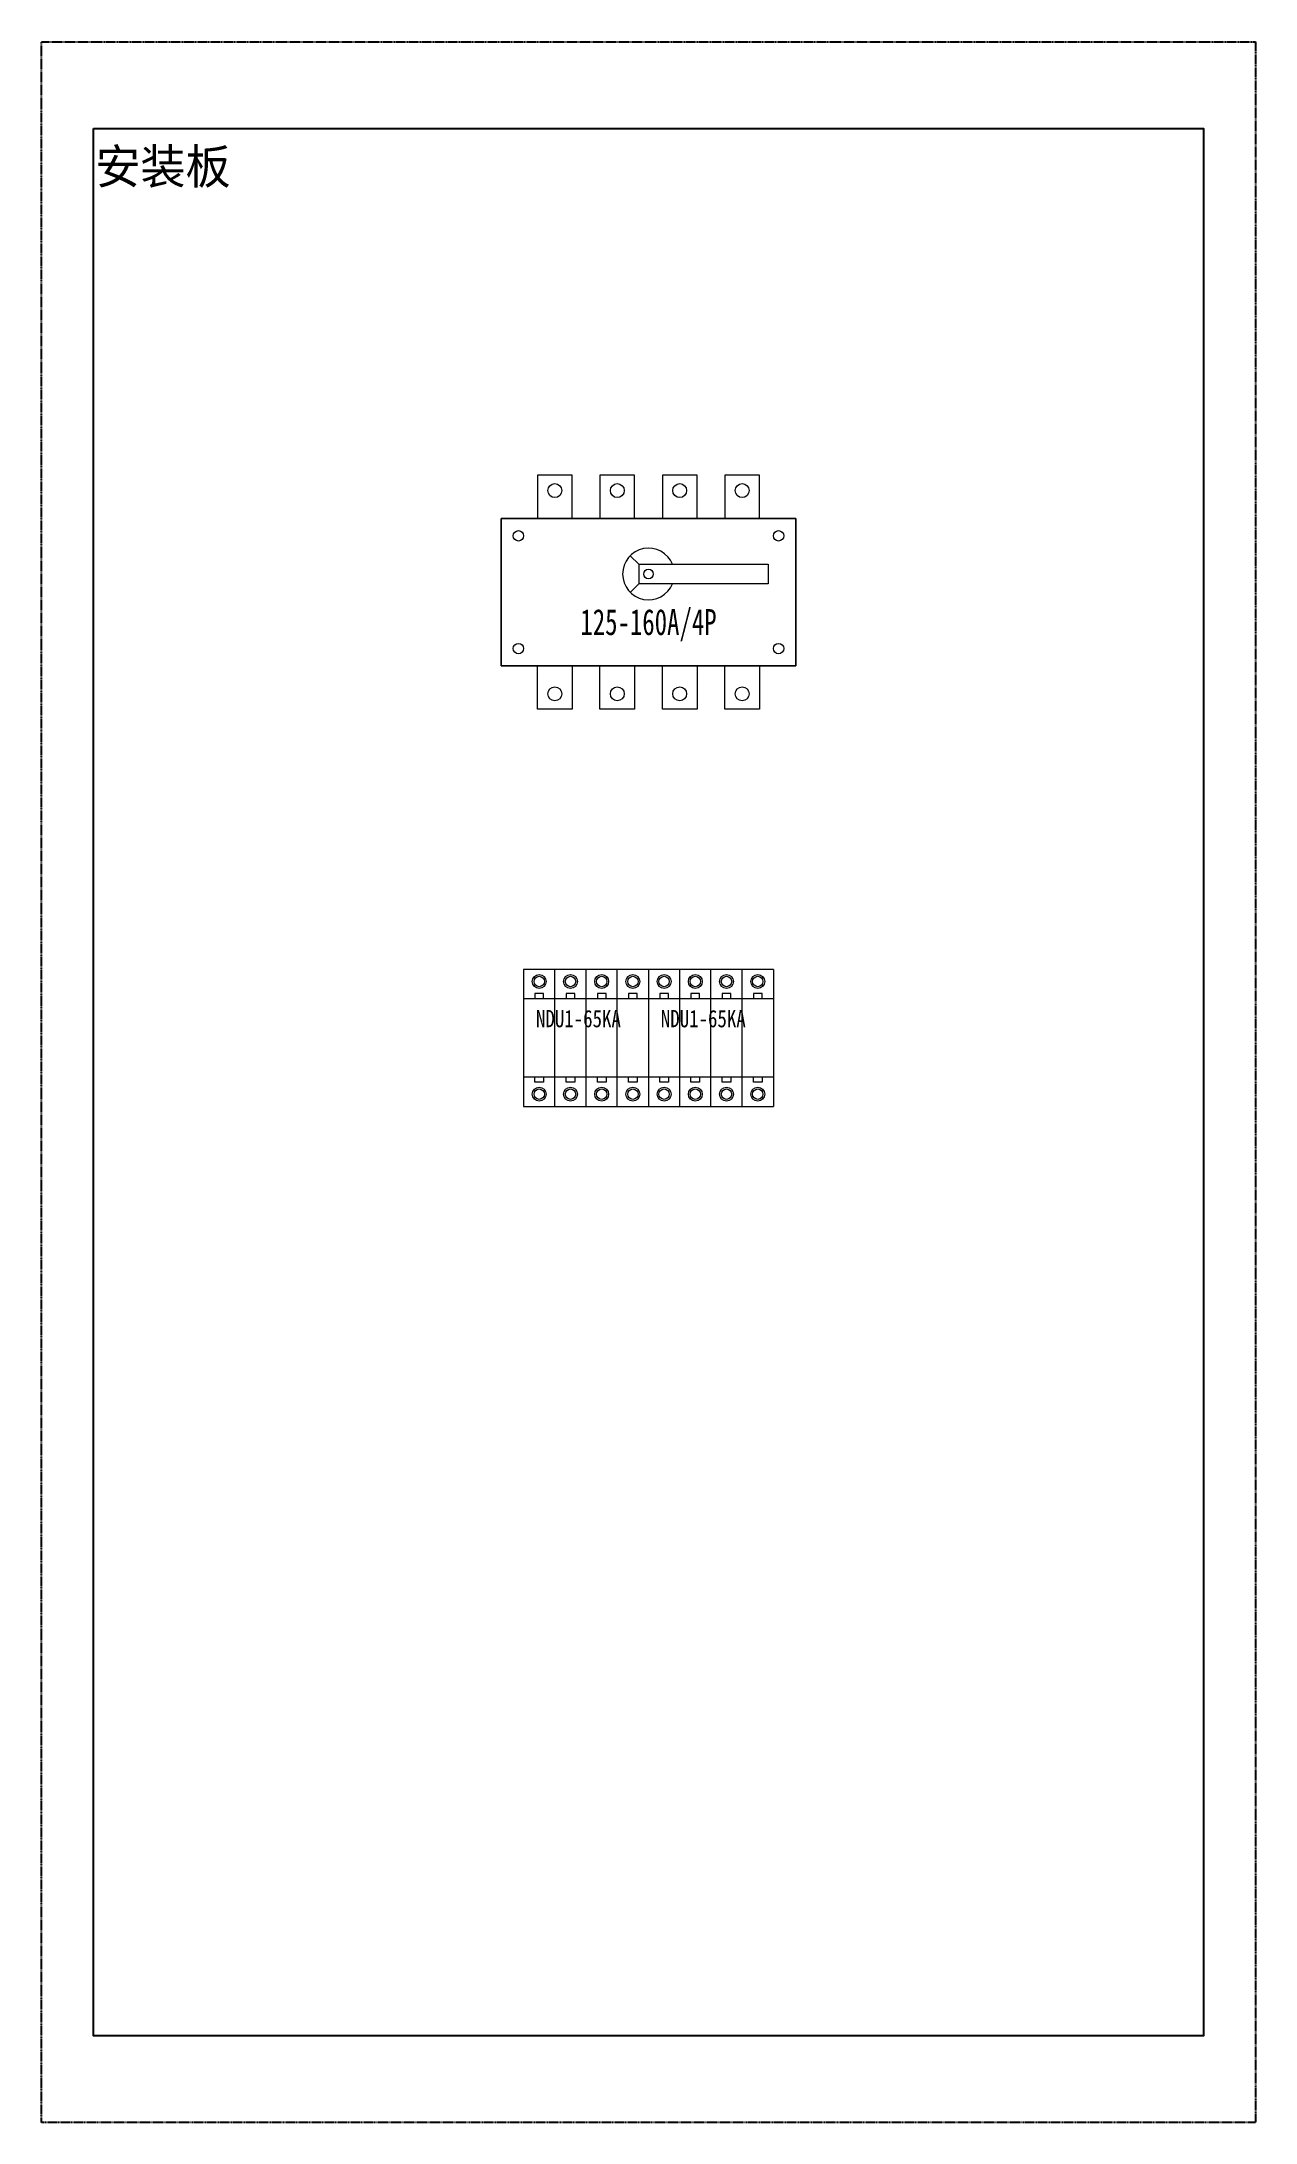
# Model space of a CAD drawing. Extents: x 400907 to 401607, y 319056 to 320256.
import ezdxf
from ezdxf.enums import TextEntityAlignment as Align

# ---------------------------------------------------------------- set-up
doc = ezdxf.new("R2010")
doc.units = 0
doc.header["$MEASUREMENT"] = 0
doc.linetypes.add('DASHED', pattern=[0.75, 0.5, -0.25])
doc.layers.add('E-UNIV-NOTE', color=6, linetype='Continuous')
doc.layers.add('布置图', color=30, linetype='Continuous')
doc.layers.add('细线', color=7, linetype='Continuous', lineweight=0)
doc.styles.add('宋体', font='', dxfattribs={"width": 0.8})
doc.styles.get('宋体').set_extended_font_data('NSimSun')

# ---------------------------------------------------------------- blocks, each defined once
blk = doc.blocks.new('Manufacturer光辉PartName隔离开关Series160ShellFrameLimitingCurrentRemarkPartTypeMinCurrent100MaxCurrent160Poles4PMinPower0MaxPower0LibType2DelFlgfalseUpdateDate')
at = {"layer": '细线', "color": 7}
for p, q in [((-5.6, 16.1), (-10.5, 21)), ((-5.6, 16.1), (-5.6, 4.9)), ((-5.6, 16.1), (69, 16.1)), ((69, 16.1), (69, 4.9)), ((-5.6, 4.9), (-10.5, -0.1)), ((69, 4.9), (-5.6, 4.9))]:
    blk.add_line(p, q, dxfattribs=at)
for points in [[(-64, 42.5), (-44, 42.5), (-44, 67.5), (-64, 67.5)], [(-28, 42.5), (-8, 42.5), (-8, 67.5), (-28, 67.5)], [(8, 42.5), (28, 42.5), (28, 67.5), (8, 67.5)], [(44, 42.5), (64, 42.5), (64, 67.5), (44, 67.5)], [(-85, -42.5), (85, -42.5), (85, 42.5), (-85, 42.5)], [(-85, 42.5), (85, 42.5), (85, -42.5), (-85, -42.5)], [(-64, -42.5), (-44, -42.5), (-44, -67.5), (-64, -67.5)], [(-28, -42.5), (-8, -42.5), (-8, -67.5), (-28, -67.5)], [(8, -42.5), (28, -42.5), (28, -67.5), (8, -67.5)], [(44, -42.5), (64, -42.5), (64, -67.5), (44, -67.5)]]:
    blk.add_lwpolyline(points, close=True, dxfattribs=at)
for centre, radius in [((-54, 58.6), 4.01), ((-18, 58.6), 4.01), ((18, 58.6), 4.01), ((54, 58.6), 4.01), ((-75, 32.5), 3), ((75, 32.5), 3), ((0, 10.5), 2.75), ((-75, -32.5), 3), ((75, -32.5), 3), ((-54, -58.6), 4.01), ((-18, -58.6), 4.01), ((18, -58.6), 4.01), ((54, -58.6), 4.01)]:
    blk.add_circle(centre, radius, dxfattribs=at)
blk.add_arc((0, 10.5), 14.9, 22.0726, 337.9274, dxfattribs=at)
at = {"layer": '细线', "color": 7, "insert": (-85, -9.7), "char_height": 15, "width": 170, "attachment_point": 1}
blk.add_mtext('\\pxqc;{\\fFangSong_GB2312|b0|i0|c134|p49;\\W0.7;125-160A/4P}', dxfattribs=at)
blk = doc.blocks.new('Manufacturer上海良信PartName电涌保护器SeriesNDU1ShellFrameLimitingCurrentRemarkPartTypeMinCurrent0MaxCurrent0Poles4PMinPower0MaxPower0LibType3DelFlgfalseUpdateDate2023-01-0100000')
at = {"color": 7, "linetype": 'Continuous', "lineweight": 15}
for p, q in [((-18, 39.5), (-36, 39.5)), ((-36, 39.5), (-36, 22.5)), ((-18, 22.5), (-18, 39.5)), ((36, 39.5), (-18, 39.5)), ((0, 22.5), (0, 39.5)), ((18, 22.5), (18, 39.5)), ((36, 39.5), (36, 22.5)), ((-24.5, 25.5), (-29.5, 25.5)), ((-29.5, 25.5), (-29.5, 22.5)), ((-24.5, 22.5), (-24.5, 25.5)), ((-6.5, 25.5), (-11.5, 25.5)), ((-11.5, 25.5), (-11.5, 22.5)), ((-6.5, 22.5), (-6.5, 25.5)), ((11.5, 25.5), (6.5, 25.5)), ((6.5, 25.5), (6.5, 22.5)), ((11.5, 22.5), (11.5, 25.5)), ((29.5, 25.5), (24.5, 25.5)), ((24.5, 25.5), (24.5, 22.5)), ((29.5, 22.5), (29.5, 25.5)), ((-36, 22.5), (-36, -22.5)), ((-18, 22.5), (-36, 22.5)), ((-18, -22.5), (-18, 22.5)), ((36, 22.5), (-18, 22.5)), ((0, -22.5), (0, 22.5)), ((18, -22.5), (18, 22.5)), ((36, 22.5), (36, -22.5)), ((-36, -22.5), (-18, -22.5)), ((-36, -22.5), (-36, -39.5)), ((-29.5, -25.5), (-29.5, -22.5)), ((-24.5, -22.5), (-24.5, -25.5)), ((-18, -39.5), (-18, -22.5)), ((-18, -22.5), (36, -22.5)), ((-11.5, -25.5), (-11.5, -22.5)), ((-6.5, -22.5), (-6.5, -25.5)), ((0, -39.5), (0, -22.5)), ((6.5, -25.5), (6.5, -22.5)), ((11.5, -22.5), (11.5, -25.5)), ((18, -39.5), (18, -22.5)), ((24.5, -25.5), (24.5, -22.5)), ((29.5, -22.5), (29.5, -25.5)), ((36, -22.5), (36, -39.5)), ((-24.5, -25.5), (-29.5, -25.5)), ((-6.5, -25.5), (-11.5, -25.5)), ((11.5, -25.5), (6.5, -25.5)), ((29.5, -25.5), (24.5, -25.5)), ((-36, -39.5), (-18, -39.5)), ((-18, -39.5), (36, -39.5))]:
    blk.add_line(p, q, dxfattribs=at)
for centre, radius in [((-27, 32.5), 4), ((-9, 32.5), 4), ((9, 32.5), 4), ((27, 32.5), 4), ((-27, 32.5), 3), ((-9, 32.5), 3), ((9, 32.5), 3), ((27, 32.5), 3), ((-27, -32.5), 4), ((-27, -32.5), 3), ((-9, -32.5), 4), ((-9, -32.5), 3), ((9, -32.5), 4), ((9, -32.5), 3), ((27, -32.5), 4), ((27, -32.5), 3)]:
    blk.add_circle(centre, radius, dxfattribs=at)
at = {"layer": 'E-UNIV-NOTE', "style": '宋体', "width": 0.8}
blk.add_text('NDU1-65KA', height=10, dxfattribs=at).set_placement((-28.9, 6.1))

msp = doc.modelspace()

# ---------------------------------------------------------------- linework, layer by layer
at = {"color": 2}
msp.add_lwpolyline([(400936.7, 320205.6), (401576.7, 320205.6), (401576.7, 319105.6), (400936.7, 319105.6)], close=True, dxfattribs=at)
at = {"layer": '布置图', "linetype": 'DASHED'}
msp.add_lwpolyline([(400906.7, 320255.6), (401606.7, 320255.6), (401606.7, 319055.6), (400906.7, 319055.6)], close=True, dxfattribs=at)

# ---------------------------------------------------------------- block references
for name, p in [('Manufacturer光辉PartName隔离开关Series160ShellFrameLimitingCurrentRemarkPartTypeMinCurrent100MaxCurrent160Poles4PMinPower0MaxPower0LibType2DelFlgfalseUpdateDate', (401256.7, 319938.1)), ('Manufacturer上海良信PartName电涌保护器SeriesNDU1ShellFrameLimitingCurrentRemarkPartTypeMinCurrent0MaxCurrent0Poles4PMinPower0MaxPower0LibType3DelFlgfalseUpdateDate2023-01-0100000', (401220.7, 319681.1)), ('Manufacturer上海良信PartName电涌保护器SeriesNDU1ShellFrameLimitingCurrentRemarkPartTypeMinCurrent0MaxCurrent0Poles4PMinPower0MaxPower0LibType3DelFlgfalseUpdateDate2023-01-0100000', (401292.7, 319681.1))]:
    msp.add_blockref(name, p)

# ---------------------------------------------------------------- texts
at = {"color": 0}
msp.add_text('安装板', height=20, dxfattribs=at).set_placement((400937.7, 320183.6), align=Align.MIDDLE_LEFT)

doc.saveas('drawing.dxf')
